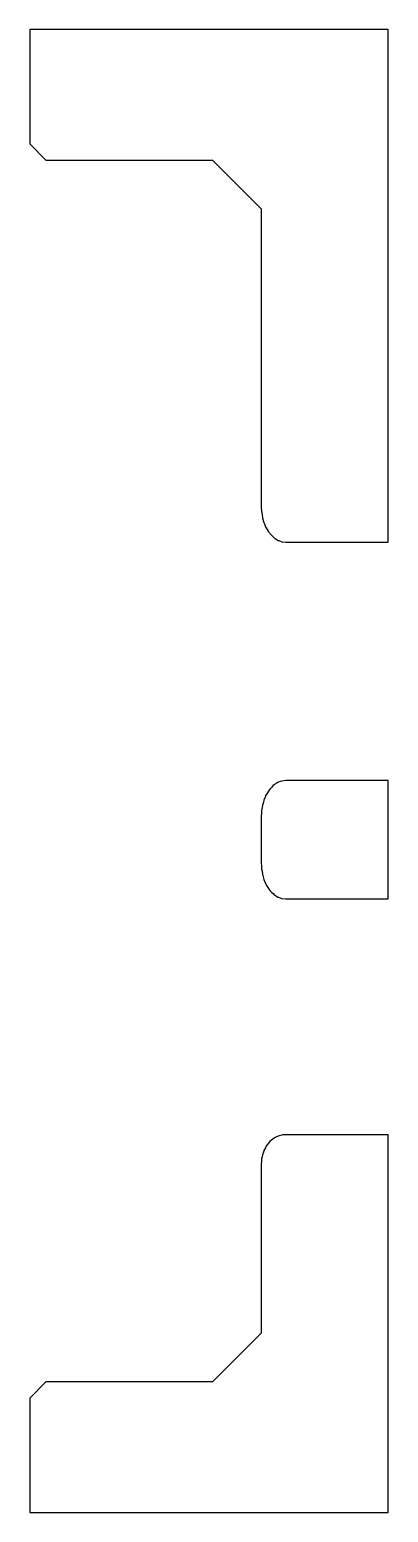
# Model space of a CAD drawing. Header units: metres. Extents: x 0 to 47.5, y 0 to 45.5.
# Drawn here: x 0 to 11, y 0 to 45.5 of the extents above.
import ezdxf

# ---------------------------------------------------------------- set-up
doc = ezdxf.new("R2010")
doc.units = ezdxf.units.M

msp = doc.modelspace()

# ---------------------------------------------------------------- linework, layer by layer
for p, q in [((11, 45.5), (0, 45.5)), ((0, 45.5), (0, 42)), ((11, 29.7725), (11, 45.5)), ((0, 42), (0.5, 41.5)), ((0.5, 41.5), (5.60409, 41.5)), ((5.60409, 41.5), (7.10409, 40)), ((7.10409, 40), (7.10409, 30.8698)), ((7.10409, 30.8698), (7.10498, 30.8533)), ((7.10498, 30.8533), (7.11332, 30.6982)), ((7.11332, 30.6982), (7.11615, 30.681)), ((7.11615, 30.681), (7.14079, 30.5307)), ((7.14079, 30.5307), (7.1457, 30.5134)), ((7.1457, 30.5134), (7.18583, 30.3717)), ((7.18583, 30.3717), (7.19289, 30.3548)), ((7.19289, 30.3548), (7.24732, 30.2248)), ((7.24732, 30.2248), (7.2565, 30.2091)), ((7.2565, 30.2091), (7.32376, 30.0939)), ((7.32376, 30.0939), (7.41325, 29.9821)), ((7.41325, 29.9821), (7.51359, 29.8921)), ((7.51359, 29.8921), (7.52794, 29.8834)), ((7.52794, 29.8834), (7.62232, 29.8262)), ((7.62232, 29.8262), (7.63769, 29.8208)), ((7.63769, 29.8208), (7.73676, 29.786)), ((7.73676, 29.786), (7.85409, 29.7725)), ((7.85409, 29.7725), (11, 29.7725)), ((7.47258, 22.3002), (7.41325, 22.247)), ((7.51359, 22.337), (7.47258, 22.3002)), ((7.57818, 22.3762), (7.51359, 22.337)), ((7.62232, 22.4029), (7.57818, 22.3762)), ((7.69051, 22.4269), (7.62232, 22.4029)), ((7.73676, 22.4431), (7.69051, 22.4269)), ((7.85409, 22.4566), (7.73676, 22.4431)), ((11, 22.4566), (7.85409, 22.4566)), ((11, 18.8225), (11, 22.4566)), ((7.18583, 21.8575), (7.16658, 21.7895)), ((7.22138, 21.9423), (7.18583, 21.8575)), ((7.24732, 22.0043), (7.22138, 21.9423)), ((7.2919, 22.0806), (7.24732, 22.0043)), ((7.32376, 22.1352), (7.2919, 22.0806)), ((7.37634, 22.2009), (7.32376, 22.1352)), ((7.41325, 22.247), (7.37634, 22.2009)), ((7.10926, 21.4555), (7.10409, 21.3593)), ((7.11332, 21.5309), (7.10926, 21.4555)), ((7.12889, 21.6258), (7.11332, 21.5309)), ((7.14079, 21.6984), (7.12889, 21.6258)), ((7.16658, 21.7895), (7.14079, 21.6984)), ((7.10409, 21.3593), (7.10409, 19.9199)), ((7.10409, 19.9199), (7.10822, 19.843)), ((7.10822, 19.843), (7.11332, 19.7482)), ((7.11332, 19.7482), (7.12596, 19.6712)), ((7.12596, 19.6712), (7.14079, 19.5808)), ((7.14079, 19.5808), (7.16206, 19.5056)), ((7.16206, 19.5056), (7.18583, 19.4217)), ((7.18583, 19.4217), (7.21556, 19.3507)), ((7.21556, 19.3507), (7.24732, 19.2748)), ((7.24732, 19.2748), (7.28506, 19.2102)), ((7.28506, 19.2102), (7.32376, 19.1439)), ((7.32376, 19.1439), (7.36875, 19.0877)), ((7.36875, 19.0877), (7.41325, 19.0321)), ((7.41325, 19.0321), (7.46444, 18.9862)), ((7.46444, 18.9862), (7.51359, 18.9421)), ((7.51359, 18.9421), (7.56968, 18.9081)), ((7.56968, 18.9081), (7.62232, 18.8762)), ((7.62232, 18.8762), (7.68179, 18.8553)), ((7.68179, 18.8553), (7.73676, 18.836)), ((7.73676, 18.836), (7.85409, 18.8225)), ((7.85409, 18.8225), (11, 18.8225)), ((7.36937, 11.3756), (7.32376, 11.3295)), ((7.41325, 11.42), (7.36937, 11.3756)), ((7.45491, 11.4502), (7.41325, 11.42)), ((7.51359, 11.4928), (7.45491, 11.4502)), ((7.54998, 11.5107), (7.51359, 11.4928)), ((7.62232, 11.5461), (7.54998, 11.5107)), ((7.65357, 11.555), (7.62232, 11.5461)), ((7.73676, 11.5787), (7.65357, 11.555)), ((7.76437, 11.5812), (7.73676, 11.5787)), ((7.85409, 11.5896), (7.76437, 11.5812)), ((11, 11.5896), (7.85409, 11.5896)), ((11, 0), (11, 11.5896)), ((7.13926, 10.9685), (7.12683, 10.9072)), ((7.14079, 10.976), (7.13926, 10.9685)), ((7.17835, 11.0834), (7.14079, 10.976)), ((7.18583, 11.1048), (7.17835, 11.0834)), ((7.23027, 11.1906), (7.18583, 11.1048)), ((7.24732, 11.2236), (7.23027, 11.1906)), ((7.29422, 11.2886), (7.24732, 11.2236)), ((7.32376, 11.3295), (7.29422, 11.2886)), ((7.1055, 10.7384), (7.10409, 10.7189)), ((7.10409, 10.7189), (7.10409, 5.5)), ((7.11332, 10.8462), (7.1055, 10.7384)), ((7.11474, 10.8525), (7.11332, 10.8462)), ((7.12683, 10.9072), (7.11474, 10.8525)), ((7.10409, 5.5), (5.60409, 4)), ((0.5, 4), (0, 3.5)), ((5.60409, 4), (0.5, 4)), ((0, 3.5), (0, 0)), ((0, 0), (11, 0))]:
    msp.add_line(p, q)

doc.saveas('drawing.dxf')
